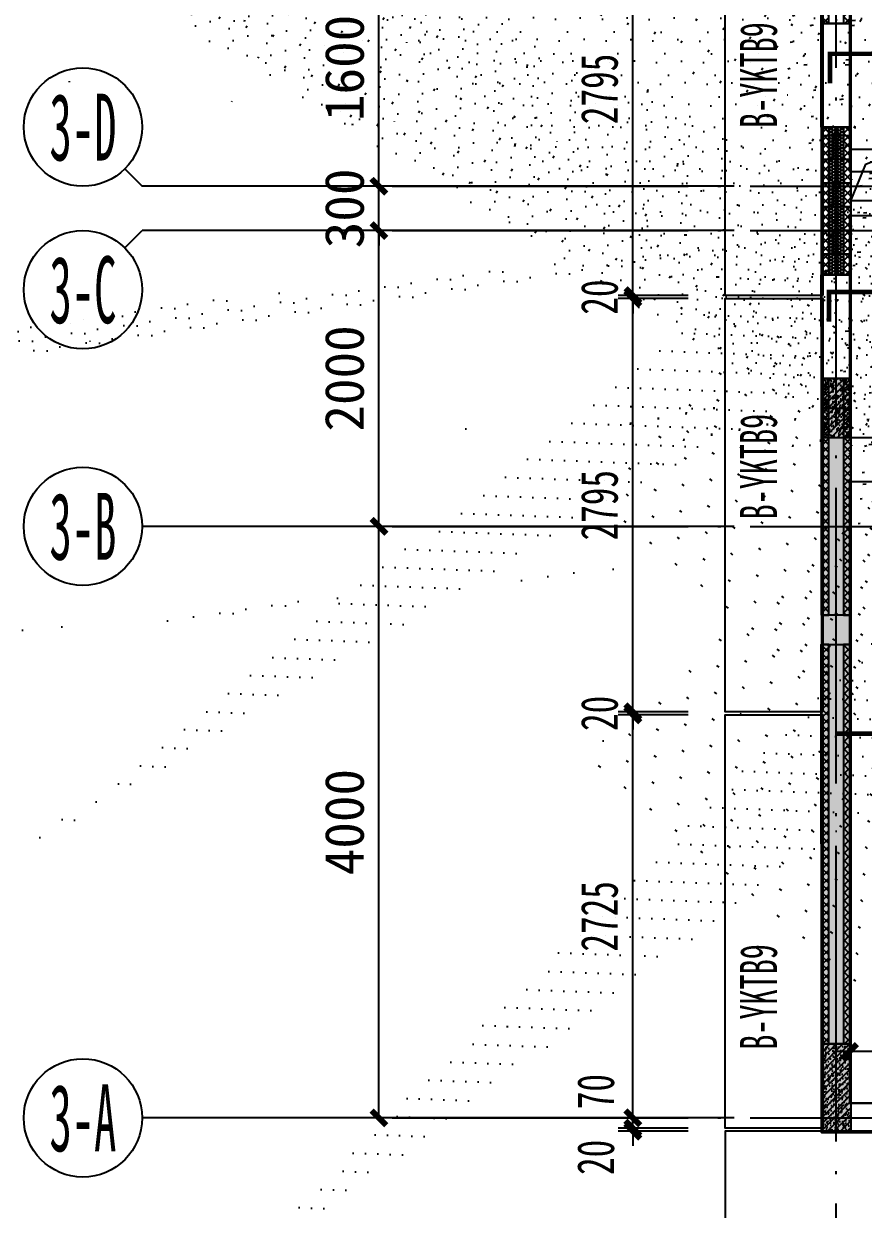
# Model space of a CAD drawing. Extents: x -3200779283 to -8106663, y 659664 to 1123462.
# Drawn here: x -8176190 to -8170517, y 1005220 to 1013237 of the extents above; entities that cross this region are included whole.
import ezdxf
from ezdxf.enums import TextEntityAlignment as Align

# ---------------------------------------------------------------- set-up
doc = ezdxf.new("R2010")
doc.units = 0
doc.header["$LTSCALE"] = 1000
doc.header["$MEASUREMENT"] = 0
for name, pattern in [('125-墙体$0$CONTINOUS', [0]), ('3#-轴线$0$DOTE', [2.4200000000000004, 2, -0.2, 0.02, -0.2]), ('3#4#5#$0$DASH', [0.35, 0.25, -0.1]), ('DASH', [0.35, 0.25, -0.1])]:
    doc.linetypes.add(name, pattern=pattern)
doc.layers.get('Defpoints').update_dxf_attribs({"color": 30, "linetype": 'DASH'})
for name, color, linetype in [('125-墙体$0$HATCH', 254, 'Continuous'), ('125-墙体$0$S-SLAB-HOLE', 5, 'Continuous'), ('125-墙体$0$S-WALL', 40, 'Continuous'), ('125-墙体$0$S-WALL-BEAM', 120, 'Continuous'), ('125-墙体$0$S-WALL-COLU', 252, '125-墙体$0$CONTINOUS'), ('125-墙体$0$S-WALL-COLU-HATC', 16, 'Continuous'), ('125-墙体$0$S-WALL-HATC', 253, 'Continuous'), ('3#-轴线$0$3#-轴号$0$A-ANNO-AXIS-CIRC', 3, 'Continuous'), ('3#-轴线$0$3#-轴号$0$A-ANNO-AXIS-TEXT', 7, 'Continuous'), ('3#-轴线$0$3#-轴号$0$A-ANNO-DIMS', 3, 'Continuous'), ('3#-轴线$0$A-ANNO-DOTE', 10, '3#-轴线$0$DOTE'), ('3#-轴线$0$AXIS_TEXT', 7, 'Continuous'), ('3#4#5#$0$PC-SLAB', 6, '3#4#5#$0$DASH'), ('3#4#5#$0$S-ANNO-TEXT', 7, 'Continuous'), ('3#4#5#$0$S-DIMS-SLAB', 120, 'Continuous'), ('3#4#5#$0$S-PC-FQ', 4, 'Continuous'), ('3#4#5#$0$S-PC-FQ-WYQ', 4, 'Continuous'), ('3#4#5#$0$S-PC-SLAB', 6, 'Continuous'), ('3#4#5#$0$S-WALL-HATC', 253, 'Continuous'), ('3#4#5#$0$可计入现浇段', 60, 'Continuous'), ('S-ANNO-TEXT', 7, 'Continuous'), ('S-REIN', 1, 'Continuous')]:
    doc.layers.add(name, color=color, linetype=linetype)
doc.layers.add('提资不打印', color=2, linetype='Continuous', plot=False)
doc.styles.add('3#-轴线$0$3#-轴号$0$_TCH_AXIS', font='')
doc.styles.add('3#-轴线$0$3#-轴号$0$_TCH_DIM_T3', font='')
doc.styles.add('3#-轴线$0$COMPLEX', font='COMPLEX')
doc.styles.add('3#4#5#$0$外部参照 1$0$宋体', font='', dxfattribs={"width": 0.8})
doc.styles.add('3#4#5#$0$楷体', font='', dxfattribs={"width": 0.7})
doc.styles.get('3#-轴线$0$3#-轴号$0$_TCH_AXIS').set_extended_font_data('SimSun')
doc.styles.get('3#-轴线$0$3#-轴号$0$_TCH_DIM_T3').set_extended_font_data('SimSun')
doc.styles.get('3#4#5#$0$外部参照 1$0$宋体').set_extended_font_data('SimSun')
doc.styles.get('3#4#5#$0$楷体').set_extended_font_data('KaiTi_GB2312')
doc.dimstyles.new('3#-轴线$0$3#-轴号$0$_TCH_ARCH&&100', dxfattribs={"dimtxt": 264.3459915611814, "dimasz": 100, "dimexe": 250, "dimexo": 300, "dimgap": 100, "dimtad": 1, "dimdec": 0, "dimzin": 0, "dimdsep": 46, "dimtxsty": '3#-轴线$0$3#-轴号$0$_TCH_DIM_T3', "dimblk": '3#-轴线$0$3#-轴号$0$_ArchTick', "dimcen": 0.09, "dimclrt": 7, "dimazin": 2, "dimtfac": 1, "dimtdec": 0, "dimtix": 1, "dimtmove": 2, "dimatfit": 3, "dimfxl": 100, "dimtolj": 1, "dimtzin": 0, "dimarcsym": 0})
doc.dimstyles.new('3#4#5#$0$TSSD_100_100', dxfattribs={"dimtxt": 250, "dimasz": 100, "dimexe": 100, "dimexo": 250, "dimgap": 100, "dimtad": 1, "dimdec": 0, "dimzin": 0, "dimdsep": 46, "dimtxsty": '3#4#5#$0$楷体', "dimblk": '3#4#5#$0$_ArchTick', "dimcen": 0, "dimdle": 100, "dimclrt": 7, "dimadec": 0, "dimazin": 0, "dimtfac": 1, "dimtdec": 0, "dimtix": 1, "dimtmove": 2, "dimatfit": 3, "dimfxl": 1, "dimtolj": 1, "dimtzin": 0, "dimarcsym": 0})

# ---------------------------------------------------------------- blocks, each defined once
blk = doc.blocks.new('jf')
at = {"layer": 'S-REIN', "const_width": 30}
for points in [[(-8168020.190411068, 1012833.484939759), (-8168020.190411068, 1013033.484939759), (-8147836.507994623, 1013033.485916322), (-8147836.507994623, 1012833.485916322)], [(-8168026.723498423, 1011222.592073618), (-8168026.723498423, 1011422.592073618), (-8158656.798783763, 1011422.592073618), (-8158656.798783763, 1011222.592073618)]]:
    blk.add_lwpolyline(points, dxfattribs=at)
at = {"layer": '提资不打印', "color": 2, "const_width": 30}
blk.add_lwpolyline([(-8167976.750932201, 1008436.072151009), (-8164526.731645091, 1008436.072151009)], dxfattribs=at)
blk = doc.blocks.new('3#4#5#$0$B-YWQ15')
at = {"layer": '3#4#5#$0$S-PC-FQ-WYQ'}
h = blk.add_hatch(dxfattribs=at)
h.set_pattern_fill('ANSI37', color=256, scale=12, angle=90)
h.set_pattern_definition([(135, (-970766.4588348517, 834939.8079217622), (-26.94076836320746, -26.94076836320745), []), (225, (-970766.4588348517, 834939.8079217622), (26.94076836320745, -26.94076836320746), [])])
h.paths.add_polyline_path([(-108963.8104887477, 319088.3087790273), (-108913.8104887477, 319088.3087790273), (-108914.0488637086, 321788.3914244222), (-108964.0488637086, 321788.3914244222)])
h = blk.add_hatch(dxfattribs=at)
h.set_pattern_fill('ANSI37', color=256, scale=12, angle=90)
h.set_pattern_definition([(135, (-970616.4588376287, 834939.8079217697), (-26.94076836320746, -26.94076836320745), []), (225, (-970616.4588376287, 834939.8079217697), (26.94076836320745, -26.94076836320746), [])])
h.paths.add_polyline_path([(-108813.8104915249, 319088.3087790348), (-108763.8104915249, 319088.3087790348), (-108764.0488664858, 321788.3914244297), (-108814.0488664858, 321788.3914244297)])
for points in [[(-108963.8104887477, 319088.3087790273), (-108913.8104887477, 319088.3087790273), (-108914.0488637086, 321788.3914244222), (-108964.0488637086, 321788.3914244222)], [(-108964.0488639945, 321788.3914244222), (-108764.0488636509, 321788.3914244222), (-108763.8104886899, 319088.3087790348), (-108963.8104890336, 319088.3087790348)], [(-108813.8104915249, 319088.3087790348), (-108763.8104915249, 319088.3087790348), (-108764.0488664858, 321788.3914244297), (-108814.0488664858, 321788.3914244297)]]:
    blk.add_lwpolyline(points, close=True, dxfattribs=at)
blk = doc.blocks.new('3#4#5#$0$B-YWQ7')
at = {"layer": '3#4#5#$0$S-PC-FQ'}
h = blk.add_hatch(dxfattribs=at)
h.set_pattern_fill('HONEY', color=6, scale=100, angle=-2.544443745170813e-14)
h.set_pattern_definition([(0, (-2908947.836587525, 574047.3616422934), (18.75, 10.82531749999999), [12.5, -25]), (120, (-2908947.836587525, 574047.3616422934), (-18.74999995903224, 10.82531757095824), [12.5, -25]), (59.99999999999997, (-2908947.836587525, 574047.3616422934), (4.096776380386083e-08, 21.65063507095823), [-25, 12.5])])
h.paths.add_polyline_path([(-147955.7622673716, 325388.3941554159), (-147855.7622673716, 325388.3941554159), (-147856.0000686354, 324388.3916527278), (-147956.0000686354, 324388.3916527278)])
at = {"layer": '3#4#5#$0$S-PC-FQ-WYQ'}
h = blk.add_hatch(dxfattribs=at)
h.set_pattern_fill('ANSI37', color=256, scale=12, angle=90)
h.set_pattern_definition([(135, (-1009808.171872631, 839489.7956301924), (-26.94076836320746, -26.94076836320745), []), (225, (-1009808.171872631, 839489.7956301924), (26.94076836320745, -26.94076836320746), [])])
h.paths.add_polyline_path([(-148006.0001016357, 326088.3916909423), (-147956.0001016357, 326088.3916909423), (-147955.7619014881, 326488.3791328523), (-148005.7619014881, 326488.3791328523)])
h = blk.add_hatch(dxfattribs=at)
h.set_pattern_fill('ANSI37', color=256, scale=12, angle=90)
h.set_pattern_definition([(135, (-1009658.171875408, 839489.7956301998), (-26.94076836320746, -26.94076836320745), []), (225, (-1009658.171875408, 839489.7956301998), (26.94076836320745, -26.94076836320746), [])])
h.paths.add_polyline_path([(-147856.0001044129, 326088.3916909498), (-147806.0001044129, 326088.3916909498), (-147805.7619042653, 326488.3791328599), (-147855.7619042653, 326488.3791328599)])
h = blk.add_hatch(dxfattribs=at)
h.set_pattern_fill('ANSI37', color=256, scale=12, angle=90)
h.set_pattern_definition([(135, (-1009808.172235738, 838539.797751571), (-26.94076836320746, -26.94076836320745), []), (225, (-1009808.172235738, 838539.797751571), (26.94076836320745, -26.94076836320746), [])])
h.paths.add_polyline_path([(-148005.7625431432, 324388.3916527204), (-147955.7625431432, 324388.3916527204), (-147955.7622645944, 325388.394299761), (-148005.7622645944, 325388.394299761)])
h = blk.add_hatch(dxfattribs=at)
h.set_pattern_fill('ANSI37', color=256, scale=12, angle=90)
h.set_pattern_definition([(135, (-1009658.172238515, 838539.7977515785), (-26.94076836320746, -26.94076836320745), []), (225, (-1009658.172238515, 838539.7977515785), (26.94076836320745, -26.94076836320746), [])])
h.paths.add_polyline_path([(-147855.7625459204, 324388.3916527278), (-147805.7625459204, 324388.3916527278), (-147805.7622673716, 325388.3942997685), (-147855.7622673716, 325388.3942997685)])
h = blk.add_hatch(dxfattribs=at)
h.set_pattern_fill('ANSI37', color=256, scale=12, angle=90)
h.set_pattern_definition([(135, (-1009808.039230553, 836589.8057067818), (-26.94076836320746, -26.94076836320745), []), (225, (-1009808.039230553, 836589.8057067818), (26.94076836320745, -26.94076836320746), [])])
h.paths.add_polyline_path([(-148005.867459557, 322088.3887220017), (-147955.867459557, 322088.3887220017), (-147955.6292594094, 323688.389188317), (-148005.6292594094, 323688.389188317)])
h = blk.add_hatch(dxfattribs=at)
h.set_pattern_fill('ANSI37', color=256, scale=12, angle=90)
h.set_pattern_definition([(135, (-1009658.039233329, 836589.8057067895), (-26.94076836320746, -26.94076836320745), []), (225, (-1009658.039233329, 836589.8057067895), (26.94076836320745, -26.94076836320746), [])])
h.paths.add_polyline_path([(-147855.8674623342, 322088.3887220092), (-147805.8674623342, 322088.3887220092), (-147805.6292621866, 323688.3891883246), (-147855.6292621866, 323688.3891883246)])
at = {"layer": '3#4#5#$0$S-PC-FQ', "color": 6}
blk.add_lwpolyline([(-147955.7622673716, 325388.3942997685), (-147855.7622673716, 325388.3942997685), (-147855.8818458347, 324388.3942319356), (-147955.8818458347, 324388.3942319356)], close=True, dxfattribs=at)
at = {"layer": '3#4#5#$0$S-PC-FQ-WYQ'}
for points in [[(-148006.0001016357, 326088.3916909423), (-147956.0001016357, 326088.3916909423), (-147955.7619014881, 326488.3791328523), (-148005.7619014881, 326488.3791328523)], [(-148005.761901774, 326488.3791328523), (-147805.7619014303, 326488.3791328523), (-147806.000101578, 326088.3916909498), (-148006.0001019216, 326088.3916909498)], [(-147856.0001044129, 326088.3916909498), (-147806.0001044129, 326088.3916909498), (-147805.7619042653, 326488.3791328599), (-147855.7619042653, 326488.3791328599)], [(-148006.0001019216, 326088.3942319356), (-147805.7620599908, 326088.3942319356), (-147805.7620599908, 325388.3941554159), (-148006.0001019216, 325388.3941554159)], [(-148005.7625431432, 324388.3916527204), (-147955.7625431432, 324388.3916527204), (-147955.7622645944, 325388.394299761), (-148005.7622645944, 325388.394299761)], [(-148005.7622648804, 325388.394299761), (-147805.7622645367, 325388.394299761), (-147805.7625430855, 324388.3916527278), (-148005.7625434292, 324388.3916527278)], [(-147855.7625459204, 324388.3916527278), (-147805.7625459204, 324388.3916527278), (-147805.7622673716, 325388.3942997685), (-147855.7622673716, 325388.3942997685)], [(-148006.0008668001, 324388.3942319356), (-147805.7628248692, 324388.3942319356), (-147805.6416000514, 323688.3942319356), (-148005.8796419823, 323688.3942319356)], [(-148005.867459557, 322088.3887220017), (-147955.867459557, 322088.3887220017), (-147955.6292594094, 323688.389188317), (-148005.6292594094, 323688.389188317)], [(-148005.6292596953, 323688.389188317), (-147805.6292593516, 323688.389188317), (-147805.8674594993, 322088.3887220092), (-148005.8674598429, 322088.3887220092)], [(-147855.8674623342, 322088.3887220092), (-147805.8674623342, 322088.3887220092), (-147805.6292621866, 323688.3891883246), (-147855.6292621866, 323688.3891883246)]]:
    blk.add_lwpolyline(points, close=True, dxfattribs=at)
blk = doc.blocks.new('3#4#5#$0$A$C53EF3948')
at = {"layer": '3#4#5#$0$可计入现浇段'}
blk.add_lwpolyline([(199.8915036018007, -8000.005844728905), (199.8914956306107, -8000.005845217849), (199.8905249959789, -8000.005845217849), (199.8905249959789, -7800.005845220177), (199.8914051498286, -7800.005845216918), (199.8914051498286, -7800.005845216918), (-0.1087013022042811, -7800.005791991367), (-0.1085123694501817, -8000.005844728439), (199.8915036018007, -8000.005844728905)], dxfattribs=at)
at = {"layer": '3#4#5#$0$S-PC-FQ-WYQ'}
for name, p in [('3#4#5#$0$B-YWQ7', (148005.769985637, -329888.5223600089)), ('3#4#5#$0$B-YWQ15', (108963.7011186653, -329788.3972691541))]:
    blk.add_blockref(name, p, dxfattribs=at)
blk = doc.blocks.new('3#4#5#$0$ban111')
at = {"layer": '3#4#5#$0$S-WALL-HATC', "ltscale": 100}
h = blk.add_hatch(dxfattribs=at)
h.set_pattern_fill('AR-CONC', color=256, scale=25, angle=-270.0000000000001, style=0)
h.set_pattern_definition([(139.9999999999999, (-37341041949.50107, -2020433459.266459), (15.6880337456489, 179.3150456501884), [18.75, -206.25]), (84.99999999999994, (-37341041949.50107, -2020433459.266459), (-188.048033425003, -34.68783340324987), [15, -165]), (190.4513999999999, (-37341041948.19373, -2020433444.323539), (-172.3598855152383, 144.6273454285055), [15.93504749999984, -175.2855279999974]), (136.1841999999999, (-37341041999.50107, -2020433459.266459), (41.37975358225471, 266.8102621564111), [28.125, -309.375]), (186.6356, (-37341041996.05274, -2020433437.032273), (-243.5294677251103, 233.665676387176), [23.902572, -262.92825]), (81.18419999999995, (-37341041999.50107, -2020433459.266459), (-243.529650231331, 233.665486283407), [22.5, -247.5]), (111, (-37341041987.00107, -2020433434.266459), (100.6547226663348, 149.2267630296154), [18.75, -206.25]), (55.99999999999998, (-37341041987.00107, -2020433434.266459), (-181.2875112617132, 60.82883298039556), [15, -165]), (161.4514, (-37341041978.61317, -2020433421.830901), (-80.63262417748795, 210.0556571453725), [15.9350475, -175.285528]), (127.5, (-37341041949.50107, -2020433459.266459), (-83.22346345782788, 3.039963829322726), [0, -162.9999999999974, 0, -167.4999999999974, 0, -165.6249999999974]), (97.49999999999993, (-37341041949.50107, -2020433459.266459), (-98.60292797059002, 65.76738436053722), [0, -95.5, 0, -159.25, 0, -63.125]), (57.49999999999993, (-37341041949.50107, -2020433515.016459), (5.638717933595033, 133.4556090431022), [0, -62.5, 0, -195, 0, -258.75]), (47.49999999999995, (-37341041949.50107, -2020433540.016459), (-25.02624558307933, 145.7965423355966), [0, -81.25, 0, -129.5, 0, -183.75])])
h.paths.add_polyline_path([(-231732.0007770516, 408074.9993999199), (-231732.0007770516, 408374.9993999199), (-228482.0009142609, 408374.99939992), (-228482.0009142608, 408074.99939992)])
h = blk.add_hatch(dxfattribs=at)
h.set_pattern_fill('AR-CONC', color=256, scale=25, angle=-270.0000000000001, style=0)
h.set_pattern_definition([(139.9999999999999, (-37341041949.50085, -2020435259.266088), (15.6880337456489, 179.3150456501884), [18.75, -206.25]), (84.99999999999994, (-37341041949.50085, -2020435259.266088), (-188.048033425003, -34.68783340324987), [15, -165]), (190.4513999999999, (-37341041948.19351, -2020435244.323169), (-172.3598855152383, 144.6273454285055), [15.93504749999985, -175.2855279999976]), (136.1841999999999, (-37341041999.50085, -2020435259.266088), (41.37975358225471, 266.8102621564111), [28.125, -309.375]), (186.6356, (-37341041996.05252, -2020435237.031902), (-243.5294677251103, 233.665676387176), [23.902572, -262.92825]), (81.18419999999995, (-37341041999.50085, -2020435259.266088), (-243.529650231331, 233.665486283407), [22.5, -247.5]), (111, (-37341041987.00085, -2020435234.266088), (100.6547226663348, 149.2267630296154), [18.75, -206.25]), (55.99999999999998, (-37341041987.00085, -2020435234.266088), (-181.2875112617132, 60.82883298039556), [15, -165]), (161.4514, (-37341041978.61295, -2020435221.83053), (-80.63262417748795, 210.0556571453725), [15.9350475, -175.285528]), (127.5, (-37341041949.50085, -2020435259.266088), (-83.22346345782788, 3.039963829322726), [0, -162.9999999999976, 0, -167.4999999999976, 0, -165.6249999999976]), (97.49999999999993, (-37341041949.50085, -2020435259.266088), (-98.60292797059002, 65.76738436053722), [0, -95.5, 0, -159.25, 0, -63.125]), (57.49999999999993, (-37341041949.50085, -2020435315.016088), (5.638717933595033, 133.4556090431022), [0, -62.5, 0, -195, 0, -258.75]), (47.49999999999995, (-37341041949.50085, -2020435340.016088), (-25.02624558307933, 145.7965423355966), [0, -81.25, 0, -129.5, 0, -183.75])])
h.paths.add_polyline_path([(-231732.0009944941, 406274.999770995), (-231732.0009944941, 406574.999770995), (-228482.0011317034, 406574.999770995), (-228482.0011317034, 406274.999770995)])
at = {"layer": '3#4#5#$0$S-PC-SLAB'}
blk.add_lwpolyline([(-231742.0009944941, 408375.0000233312), (-228481.762625733, 408374.9990105955), (-228471.762625733, 408374.9990105955), (-228471.7626257332, 407975.9280014599), (-228471.7626257332, 407975.9274881768), (-228471.7626257332, 409775.0000233313), (-231742.0009944942, 409775.0000233312), (-231742.0009944941, 408375.0000233312)], dxfattribs=at)
for points in [[(-231742.0009944941, 406574.999770995), (-228472.0009944952, 406574.999770995), (-228472.0007770527, 408074.99939992), (-231742.0007770516, 408074.9993999199)], [(-231742.0009944941, 402074.999770995), (-228472.0009944952, 402074.999770995), (-228472.0009944952, 406274.999770995), (-231742.0009944941, 406274.999770995)]]:
    blk.add_lwpolyline(points, close=True, dxfattribs=at)
at = {"layer": '3#4#5#$0$S-WALL-HATC', "ltscale": 100}
for points in [[(-231732.0007770516, 408074.9993999199), (-231732.0007770516, 408374.9993999199), (-228482.0009142609, 408374.99939992), (-228482.0009142608, 408074.99939992)], [(-231732.0009944941, 406274.999770995), (-231732.0009944941, 406574.999770995), (-228482.0011317034, 406574.999770995), (-228482.0011317034, 406274.999770995)]]:
    blk.add_lwpolyline(points, close=True, dxfattribs=at)
blk = doc.blocks.new('3#4#5#$0$_ArchTick')
at = {"color": 0, "linetype": 'ByBlock', "const_width": 0.4}
blk.add_lwpolyline([(-0.5, -0.5), (0.5, 0.5)], dxfattribs=at)
blk = doc.blocks.new('*D836')
at = {"layer": '3#4#5#$0$S-DIMS-SLAB', "color": 0, "lineweight": -2, "transparency": 16777216}
for p, q in [((147087.0492881838, 155281.9345868973), (147087.0492881838, 154924.2409534531)), ((150357.0492881826, 155281.9345868973), (150357.0492881826, 154924.2409534531)), ((150457.0492881826, 155024.2409534531), (146987.0492881838, 155024.2409534531))]:
    blk.add_line(p, q, dxfattribs=at)
at = {"layer": 'Defpoints', "color": 0, "transparency": 16777216}
for p in [(147087.0492881838, 155531.9345868973), (150357.0492881826, 155531.9345868973), (147087.0492881838, 155024.2409534531)]:
    blk.add_point(p, dxfattribs=at)
at = {"layer": '3#4#5#$0$S-DIMS-SLAB', "color": 0, "lineweight": -2, "transparency": 16777216, "xscale": 100, "yscale": 100, "zscale": 100, "rotation": 180}
blk.add_blockref('3#4#5#$0$_ArchTick', (147087.0492881838, 155024.2409534531), dxfattribs=at)
at = {"layer": '3#4#5#$0$S-DIMS-SLAB', "color": 0, "lineweight": -2, "transparency": 16777216, "xscale": 100, "yscale": 100, "zscale": 100}
blk.add_blockref('3#4#5#$0$_ArchTick', (150357.0492881826, 155024.2409534531), dxfattribs=at)
at = {"layer": '3#4#5#$0$S-DIMS-SLAB', "color": 7, "transparency": 16777216, "insert": (148722.0492881832, 155249.2409534531), "char_height": 250, "attachment_point": 5, "style": '3#4#5#$0$楷体'}
blk.add_mtext('\\A1;3270', dxfattribs=at)
blk = doc.blocks.new('*D909')
at = {"layer": '3#4#5#$0$S-DIMS-SLAB', "color": 0, "lineweight": -2, "transparency": 16777216}
for p, q in [((142899.5538651363, 324148.5244187717), (142899.5538651363, 327143.5244187717)), ((143273.1474649379, 327043.5244187717), (142799.5538651363, 327043.5244187717)), ((143273.1474649379, 324248.5244187717), (142799.5538651363, 324248.5244187717))]:
    blk.add_line(p, q, dxfattribs=at)
at = {"layer": 'Defpoints', "color": 0, "transparency": 16777216}
for p in [(142899.5538651363, 327043.5244187717), (143523.1474649379, 327043.5244187717), (143523.1474649379, 324248.5244187717)]:
    blk.add_point(p, dxfattribs=at)
at = {"layer": '3#4#5#$0$S-DIMS-SLAB', "color": 0, "lineweight": -2, "transparency": 16777216, "xscale": 100, "yscale": 100, "zscale": 100}
for p, rotation in [((142899.5538651363, 327043.5244187717), 90), ((142899.5538651363, 324248.5244187717), 270)]:
    blk.add_blockref('3#4#5#$0$_ArchTick', p, dxfattribs=dict(at, rotation=rotation))
at = {"layer": '3#4#5#$0$S-DIMS-SLAB', "color": 7, "transparency": 16777216, "insert": (142674.5538651363, 325646.0244187716), "char_height": 250, "attachment_point": 5, "rotation": 90, "style": '3#4#5#$0$楷体'}
blk.add_mtext('\\A1;2795', dxfattribs=at)
blk = doc.blocks.new('*D910')
at = {"layer": '3#4#5#$0$S-DIMS-SLAB', "color": 0, "lineweight": -2, "transparency": 16777216}
for p, q in [((142899.5538651365, 324248.5244187717), (142899.5538651365, 324348.5244187717)), ((143273.1474649379, 324248.5244187717), (142799.5538651365, 324248.5244187717)), ((143273.1474649379, 324228.5244094909), (142799.5538651365, 324228.5244094909)), ((142899.5538651365, 324228.5244094909), (142899.5538651365, 324248.5244187717)), ((142899.5538651365, 324228.5244094909), (142899.5538651365, 324128.5244094909))]:
    blk.add_line(p, q, dxfattribs=at)
at = {"layer": 'Defpoints', "color": 0, "transparency": 16777216}
for p in [(142899.5538651365, 324248.5244187717), (143523.1474649379, 324248.5244187717), (143523.1474649379, 324228.5244094909)]:
    blk.add_point(p, dxfattribs=at)
at = {"layer": '3#4#5#$0$S-DIMS-SLAB', "color": 0, "lineweight": -2, "transparency": 16777216, "xscale": 100, "yscale": 100, "zscale": 100}
for p, rotation in [((142899.5538651365, 324248.5244187717), 270), ((142899.5538651365, 324228.5244094909), 90)]:
    blk.add_blockref('3#4#5#$0$_ArchTick', p, dxfattribs=dict(at, rotation=rotation))
at = {"layer": '3#4#5#$0$S-DIMS-SLAB', "color": 7, "transparency": 16777216, "insert": (142674.5538651365, 324238.5244141312), "char_height": 250, "attachment_point": 5, "rotation": 90, "style": '3#4#5#$0$楷体'}
blk.add_mtext('\\A1;20', dxfattribs=at)
blk = doc.blocks.new('*D911')
at = {"layer": '3#4#5#$0$S-DIMS-SLAB', "color": 0, "lineweight": -2, "transparency": 16777216}
for p, q in [((142899.5538651367, 321333.5244094909), (142899.5538651367, 324328.5244094909)), ((143273.1474649379, 324228.5244094909), (142799.5538651367, 324228.5244094909)), ((143273.1474649379, 321433.5244094909), (142799.5538651367, 321433.5244094909))]:
    blk.add_line(p, q, dxfattribs=at)
at = {"layer": 'Defpoints', "color": 0, "transparency": 16777216}
for p in [(142899.5538651367, 324228.5244094909), (143523.1474649379, 324228.5244094909), (143523.1474649379, 321433.5244094909)]:
    blk.add_point(p, dxfattribs=at)
at = {"layer": '3#4#5#$0$S-DIMS-SLAB', "color": 0, "lineweight": -2, "transparency": 16777216, "xscale": 100, "yscale": 100, "zscale": 100}
for p, rotation in [((142899.5538651367, 324228.5244094909), 90), ((142899.5538651367, 321433.5244094909), 270)]:
    blk.add_blockref('3#4#5#$0$_ArchTick', p, dxfattribs=dict(at, rotation=rotation))
at = {"layer": '3#4#5#$0$S-DIMS-SLAB', "color": 7, "transparency": 16777216, "insert": (142674.5538651368, 322831.0244094908), "char_height": 250, "attachment_point": 5, "rotation": 90, "style": '3#4#5#$0$楷体'}
blk.add_mtext('\\A1;2795', dxfattribs=at)
blk = doc.blocks.new('*D912')
at = {"layer": '3#4#5#$0$S-DIMS-SLAB', "color": 0, "lineweight": -2, "transparency": 16777216}
for p, q in [((142899.553865137, 321433.5244094909), (142899.553865137, 321533.5244094909)), ((143273.1474649379, 321433.5244094909), (142799.553865137, 321433.5244094909)), ((143273.1474649379, 321413.52440021), (142799.553865137, 321413.52440021)), ((142899.553865137, 321413.52440021), (142899.553865137, 321433.5244094909)), ((142899.553865137, 321413.52440021), (142899.553865137, 321313.52440021))]:
    blk.add_line(p, q, dxfattribs=at)
at = {"layer": 'Defpoints', "color": 0, "transparency": 16777216}
for p in [(142899.553865137, 321433.5244094909), (143523.1474649379, 321433.5244094909), (143523.1474649379, 321413.52440021)]:
    blk.add_point(p, dxfattribs=at)
at = {"layer": '3#4#5#$0$S-DIMS-SLAB', "color": 0, "lineweight": -2, "transparency": 16777216, "xscale": 100, "yscale": 100, "zscale": 100}
for p, rotation in [((142899.553865137, 321433.5244094909), 270), ((142899.553865137, 321413.52440021), 90)]:
    blk.add_blockref('3#4#5#$0$_ArchTick', p, dxfattribs=dict(at, rotation=rotation))
at = {"layer": '3#4#5#$0$S-DIMS-SLAB', "color": 7, "transparency": 16777216, "insert": (142674.553865137, 321423.5244048503), "char_height": 250, "attachment_point": 5, "rotation": 90, "style": '3#4#5#$0$楷体'}
blk.add_mtext('\\A1;20', dxfattribs=at)
blk = doc.blocks.new('*D913')
at = {"layer": '3#4#5#$0$S-DIMS-SLAB', "color": 0, "lineweight": -2, "transparency": 16777216}
for p, q in [((142899.5538651375, 318688.524390929), (142899.5538651375, 318788.524390929)), ((143273.1474649379, 318688.524390929), (142799.5538651375, 318688.524390929)), ((142899.5538651375, 318618.5244002101), (142899.5538651375, 318688.524390929)), ((143273.1474649379, 318618.5244002101), (142799.5538651375, 318618.5244002101)), ((142899.5538651375, 318618.5244002101), (142899.5538651375, 318518.5244002101))]:
    blk.add_line(p, q, dxfattribs=at)
at = {"layer": 'Defpoints', "color": 0, "transparency": 16777216}
for p in [(142899.5538651375, 318688.524390929), (143523.1474649379, 318688.524390929), (143523.1474649379, 318618.5244002101)]:
    blk.add_point(p, dxfattribs=at)
at = {"layer": '3#4#5#$0$S-DIMS-SLAB', "color": 0, "lineweight": -2, "transparency": 16777216, "xscale": 100, "yscale": 100, "zscale": 100}
for p, rotation in [((142899.5538651375, 318688.524390929), 270), ((142899.5538651375, 318618.5244002101), 90)]:
    blk.add_blockref('3#4#5#$0$_ArchTick', p, dxfattribs=dict(at, rotation=rotation))
at = {"layer": '3#4#5#$0$S-DIMS-SLAB', "color": 7, "transparency": 16777216, "insert": (142649.5538651372, 318865.8320832365), "char_height": 250, "attachment_point": 5, "rotation": 90, "style": '3#4#5#$0$楷体'}
blk.add_mtext('\\A1;70', dxfattribs=at)
blk = doc.blocks.new('*D914')
at = {"layer": '3#4#5#$0$S-DIMS-SLAB', "color": 0, "lineweight": -2, "transparency": 16777216}
for p, q in [((142899.5538651375, 318618.5244002101), (142899.5538651375, 318718.5244002101)), ((143273.1474649379, 318618.5244002101), (142799.5538651375, 318618.5244002101)), ((143273.1474649379, 318598.5243909292), (142799.5538651375, 318598.5243909292)), ((142899.5538651375, 318598.5243909292), (142899.5538651375, 318618.5244002101)), ((142899.5538651375, 318598.5243909292), (142899.5538651375, 318498.5243909292))]:
    blk.add_line(p, q, dxfattribs=at)
at = {"layer": 'Defpoints', "color": 0, "transparency": 16777216}
for p in [(142899.5538651375, 318618.5244002101), (143523.1474649379, 318618.5244002101), (143523.1474649379, 318598.5243909292)]:
    blk.add_point(p, dxfattribs=at)
at = {"layer": '3#4#5#$0$S-DIMS-SLAB', "color": 0, "lineweight": -2, "transparency": 16777216, "xscale": 100, "yscale": 100, "zscale": 100}
for p, rotation in [((142899.5538651375, 318618.5244002101), 270), ((142899.5538651375, 318598.5243909292), 90)]:
    blk.add_blockref('3#4#5#$0$_ArchTick', p, dxfattribs=dict(at, rotation=rotation))
at = {"layer": '3#4#5#$0$S-DIMS-SLAB', "color": 7, "transparency": 16777216, "insert": (142649.5538651372, 318421.2166986214), "char_height": 250, "attachment_point": 5, "rotation": 90, "style": '3#4#5#$0$楷体'}
blk.add_mtext('\\A1;20', dxfattribs=at)
blk = doc.blocks.new('*D876')
at = {"layer": '3#4#5#$0$S-DIMS-SLAB', "color": 0, "lineweight": -2, "transparency": 16777216}
for p, q in [((142899.5538651375, 318588.524390929), (142899.5538651375, 321513.52440021)), ((143273.1474649379, 321413.52440021), (142799.5538651375, 321413.52440021)), ((143273.1474649379, 318688.524390929), (142799.5538651375, 318688.524390929))]:
    blk.add_line(p, q, dxfattribs=at)
at = {"layer": 'Defpoints', "color": 0, "transparency": 16777216}
for p in [(142899.5538651375, 321413.52440021), (143523.1474649379, 321413.52440021), (143523.1474649379, 318688.524390929)]:
    blk.add_point(p, dxfattribs=at)
at = {"layer": '3#4#5#$0$S-DIMS-SLAB', "color": 0, "lineweight": -2, "transparency": 16777216, "xscale": 100, "yscale": 100, "zscale": 100}
for p, rotation in [((142899.5538651375, 321413.52440021), 90), ((142899.5538651375, 318688.524390929), 270)]:
    blk.add_blockref('3#4#5#$0$_ArchTick', p, dxfattribs=dict(at, rotation=rotation))
at = {"layer": '3#4#5#$0$S-DIMS-SLAB', "color": 7, "transparency": 16777216, "insert": (142674.5538651376, 320051.0243955693), "char_height": 250, "attachment_point": 5, "rotation": 90, "style": '3#4#5#$0$楷体'}
blk.add_mtext('\\A1;2725', dxfattribs=at)
blk = doc.blocks.new('125-墙体')
at = {"layer": '125-墙体$0$HATCH'}
h = blk.add_hatch(dxfattribs=at)
h.set_pattern_fill('BRICK1', color=256, scale=20, style=0)
h.set_pattern_definition([(0, (0, 0), (0, 160), []), (90, (0, 0), (-160, 160), [160, -160])])
h.paths.add_polyline_path([(99.98422405263409, -5400), (-100.0001143401884, -5400), (-100.0001143401884, -4400), (99.98422405263409, -4400)])
at = {"layer": '125-墙体$0$S-WALL-COLU-HATC'}
h = blk.add_hatch(dxfattribs=at)
h.set_pattern_fill('AR-CONC', color=256, scale=10)
h.set_pattern_definition([(49.99999999999999, (12337.07545070033, -243757.8336407725), (71.72601826007535, -6.275213498259511), [7.5, -82.5]), (355, (12337.07545070033, -243757.8336407725), (-13.8751333613, 75.21921337000119), [6, -66]), (100.4514, (12343.05261870033, -243758.3565747725), (57.85093817140216, 68.94395420609536), [6.374018999999983, -70.11421119999972]), (46.18420000000002, (12337.07545070033, -243737.8336407725), (106.7241048625644, -16.55190143290181), [11.24999999999992, -123.7499999999994]), (96.6356, (12345.96912520032, -243739.2129714725), (93.46627055487033, 97.41178709004417), [9.561028799999999, -105.1713]), (351.1842, (12337.07545070033, -243737.8336407725), (93.46619451336272, 97.41186009253246), [9, -99]), (21, (12347.07545070033, -243742.8336407725), (59.69070521184616, -40.26188906653388), [7.5, -82.5]), (326.0000000000001, (12347.07545070033, -243742.8336407725), (24.33153319215817, 72.5150045046853), [6, -66]), (71.4514, (12352.04967400033, -243746.1888013725), (84.02226285814899, 32.25304967099524), [6.374019000000001, -70.1142112]), (37.50000000000001, (12337.07545070033, -243757.8336407725), (1.215985531729067, 33.28938538313115), [0, -65.19999999999999, 0, -67, 0, -66.25]), (7.499999999999999, (12337.07545070033, -243757.8336407725), (26.30695374421486, 39.44117118823603), [0, -38.2, 0, -63.7, 0, -25.25]), (327.5, (12314.77545070033, -243757.8336407725), (53.3822436172409, -2.255487173437976), [0, -25, 0, -78, 0, -103.5]), (317.5, (12304.77545070033, -243757.8336407725), (58.31861693423862, 10.01049823323177), [0, -32.5, 0, -51.8, 0, -73.5])])
h.paths.add_polyline_path([(99.99980398823391, -6100), (-100.0001960117661, -6100), (-100.0001960117661, -6500), (99.99980398823391, -6500)])
h = blk.add_hatch(dxfattribs=at)
h.set_pattern_fill('ANSI31', color=256, scale=250, style=0)
h.set_pattern_definition([(45, (12337.07545070033, -243757.8336407725), (-22.09708691207961, 22.09708691207961), [])])
h.paths.add_polyline_path([(-100.0001960117661, -6500), (99.99980398823391, -6500), (99.99980398823391, -6100), (-100.0001960117661, -6100)])
h = blk.add_hatch(dxfattribs=at)
h.set_pattern_fill('AR-CONC', color=256, scale=10)
h.set_pattern_definition([(49.99999999999999, (295941.9310730544, -248457.8336407725), (71.72601826007535, -6.275213498259511), [7.5, -82.5]), (355, (295941.9310730544, -248457.8336407725), (-13.8751333613, 75.21921337000119), [6, -66]), (100.4514, (295947.9082410544, -248458.3565747725), (57.85093817140216, 68.94395420609536), [6.374018999999983, -70.11421119999972]), (46.18420000000002, (295941.9310730544, -248437.8336407725), (106.7241048625644, -16.55190143290181), [11.24999999999992, -123.7499999999994]), (96.6356, (295950.8247475544, -248439.2129714725), (93.46627055487033, 97.41178709004417), [9.561028799999999, -105.1713]), (351.1842, (295941.9310730544, -248437.8336407725), (93.46619451336272, 97.41186009253246), [9, -99]), (21, (295951.9310730544, -248442.8336407725), (59.69070521184616, -40.26188906653388), [7.5, -82.5]), (326.0000000000001, (295951.9310730544, -248442.8336407725), (24.33153319215817, 72.5150045046853), [6, -66]), (71.4514, (295956.9052963544, -248446.1888013725), (84.02226285814899, 32.25304967099524), [6.374019000000001, -70.1142112]), (37.50000000000001, (295941.9310730544, -248457.8336407725), (1.215985531729067, 33.28938538313115), [0, -65.19999999999999, 0, -67, 0, -66.25]), (7.499999999999999, (295941.9310730544, -248457.8336407725), (26.30695374421486, 39.44117118823603), [0, -38.2, 0, -63.7, 0, -25.25]), (327.5, (295919.6310730544, -248457.8336407725), (53.3822436172409, -2.255487173437976), [0, -25, 0, -78, 0, -103.5]), (317.5, (295909.6310730544, -248457.8336407725), (58.31861693423862, 10.01049823323177), [0, -32.5, 0, -51.8, 0, -73.5])])
h.paths.add_polyline_path([(-100, -10600), (100, -10600), (100, -11200), (-100, -11200)])
h = blk.add_hatch(dxfattribs=at)
h.set_pattern_fill('ANSI31', color=256, scale=250, style=0)
h.set_pattern_definition([(45, (295941.9310730544, -248457.8336407725), (-22.09708691207961, 22.09708691207961), [])])
h.paths.add_polyline_path([(100, -10600), (-100, -10600), (-100, -11200), (100, -11200)])
at = {"layer": '125-墙体$0$S-WALL-HATC'}
blk.add_hatch(color=256, dxfattribs=at).paths.add_polyline_path([(99.99969876371321, -6100), (-100.0003012362868, -6100), (-100, -11200), (100, -11200)])
at = {"layer": '125-墙体$0$S-SLAB-HOLE'}
blk.add_lwpolyline([(99.9999309190598, -4550.000000000058), (449.9999309190598, -4550.000000000058), (449.9999309190598, -4900.000000000058), (99.9999309190598, -4900.000000000058)], close=True, dxfattribs=at)
blk.add_lwpolyline([(99.9999309190598, -4900.000000000058), (199.9999309190598, -4650.000000000058), (450.0000690809367, -4550.000000000058)], dxfattribs=at)
at = {"layer": '125-墙体$0$S-WALL'}
for p, q in [((-99.99981936173258, -6100), (-100, -11200)), ((100.0001800107789, -6100), (100, -11000)), ((100, -11000), (100, -11000)), ((100, -11000), (100, -11200)), ((-100, -11200), (100, -11200))]:
    blk.add_line(p, q, dxfattribs=at)
blk.add_lwpolyline([(99.98422405263409, -5400), (-100.0001143401884, -5400), (-100.0001143401884, -4400), (99.98422405263409, -4400)], close=True, dxfattribs=at)
blk.add_lwpolyline([(100.0001800107789, -6100), (-100.000196011737, -6100)], dxfattribs=at)
at = {"layer": '125-墙体$0$S-WALL-BEAM'}
for points in [[(100.0003920234158, -3700), (-100, -3700), (-100.0003920235031, -6100), (99.9999999999709, -6100)], [(100, -10999.99980398829), (100, -11200.00019601171), (2800, -11200), (2800, -10999.99960797658)]]:
    blk.add_lwpolyline(points, close=True, dxfattribs=at)
at = {"layer": '125-墙体$0$S-WALL-COLU', "lineweight": -2}
for points in [[(99.99980398823391, -6100), (-100.0001960117661, -6100), (-100.0001960117661, -6500), (99.99980398823391, -6500)], [(-100, -10600), (100, -10600), (100, -11200), (-100, -11200)]]:
    blk.add_lwpolyline(points, close=True, dxfattribs=at)
at = {"layer": '125-墙体$0$S-WALL-HATC'}
blk.add_line((-100.000392023474, -6300), (99.99960797652602, -6300), dxfattribs=at)
blk = doc.blocks.new('3#-轴线$0$_AXISO')
blk.add_circle((0, 0), 0.5)
at = {"layer": '3#-轴线$0$AXIS_TEXT', "style": '3#-轴线$0$COMPLEX', "width": 1.041666666666667}
blk.add_attdef('A', text='', height=0.56, dxfattribs=at).set_placement((-0.25, -0.28), (0.25, -0.28), align=Align.FIT)
blk = doc.blocks.new('3#-轴线$0$3#-轴号$0$_ArchTick')
at = {"color": 0, "linetype": 'ByBlock', "const_width": 0.4}
blk.add_lwpolyline([(-0.5, -0.5), (0.5, 0.5)], dxfattribs=at)
blk = doc.blocks.new('*D383')
at = {"layer": '3#-轴线$0$3#-轴号$0$A-ANNO-DIMS', "color": 0, "lineweight": -2, "transparency": 16777216}
for p, q in [((-2589.421882234514, -7100.000000000004), (-3339.421882234516, -7100.000000000004)), ((-3089.421882234516, -11100.00000000001), (-3089.421882234516, -7100.000000000004)), ((-2589.421882234515, -11100.00000000001), (-3339.421882234516, -11100.00000000001))]:
    blk.add_line(p, q, dxfattribs=at)
at = {"layer": 'Defpoints', "color": 0, "transparency": 16777216}
for p in [(-3089.421882234516, -7100.000000000004), (-2289.421882234514, -7100.000000000004), (-2289.421882234515, -11100.00000000001)]:
    blk.add_point(p, dxfattribs=at)
at = {"layer": '3#-轴线$0$3#-轴号$0$A-ANNO-DIMS', "color": 0, "lineweight": -2, "transparency": 16777216, "xscale": 100, "yscale": 100, "zscale": 100}
for p, rotation in [((-3089.421882234516, -7100.000000000004), 90), ((-3089.421882234516, -11100.00000000001), 270)]:
    blk.add_blockref('3#-轴线$0$3#-轴号$0$_ArchTick', p, dxfattribs=dict(at, rotation=rotation))
at = {"layer": '3#-轴线$0$3#-轴号$0$A-ANNO-DIMS', "color": 7, "transparency": 16777216, "insert": (-3321.594878015108, -9100.000000000002), "char_height": 264.3459915611814, "attachment_point": 5, "rotation": 90, "style": '3#-轴线$0$3#-轴号$0$_TCH_DIM_T3'}
blk.add_mtext('\\A1;4000', dxfattribs=at)
blk = doc.blocks.new('*D384')
at = {"layer": '3#-轴线$0$3#-轴号$0$A-ANNO-DIMS', "color": 0, "lineweight": -2, "transparency": 16777216}
for p, q in [((-2589.421882234513, -5100.000000000002), (-3339.421882234516, -5100.000000000002)), ((-3089.421882234515, -7100.000000000004), (-3089.421882234516, -5100.000000000002)), ((-2589.421882234514, -7100.000000000004), (-3339.421882234515, -7100.000000000004))]:
    blk.add_line(p, q, dxfattribs=at)
at = {"layer": 'Defpoints', "color": 0, "transparency": 16777216}
for p in [(-3089.421882234516, -5100.000000000002), (-2289.421882234513, -5100.000000000002), (-2289.421882234514, -7100.000000000004)]:
    blk.add_point(p, dxfattribs=at)
at = {"layer": '3#-轴线$0$3#-轴号$0$A-ANNO-DIMS', "color": 0, "lineweight": -2, "transparency": 16777216, "xscale": 100, "yscale": 100, "zscale": 100}
for p, rotation in [((-3089.421882234516, -5100.000000000002), 90), ((-3089.421882234515, -7100.000000000004), 270)]:
    blk.add_blockref('3#-轴线$0$3#-轴号$0$_ArchTick', p, dxfattribs=dict(at, rotation=rotation))
at = {"layer": '3#-轴线$0$3#-轴号$0$A-ANNO-DIMS', "color": 7, "transparency": 16777216, "insert": (-3321.594878015107, -6100), "char_height": 264.3459915611814, "attachment_point": 5, "rotation": 90, "style": '3#-轴线$0$3#-轴号$0$_TCH_DIM_T3'}
blk.add_mtext('\\A1;2000', dxfattribs=at)
blk = doc.blocks.new('*D385')
at = {"layer": '3#-轴线$0$3#-轴号$0$A-ANNO-DIMS', "color": 0, "lineweight": -2, "transparency": 16777216}
for p, q in [((-3089.421882234515, -4800.000000000002), (-3089.421882234515, -4700.000000000002)), ((-2589.421882234513, -4800.000000000002), (-3339.421882234515, -4800.000000000002)), ((-3089.421882234515, -5100.000000000002), (-3089.421882234515, -4800.000000000002)), ((-2589.421882234513, -5100.000000000002), (-3339.421882234515, -5100.000000000002)), ((-3089.421882234515, -5100.000000000002), (-3089.421882234514, -5200.000000000002))]:
    blk.add_line(p, q, dxfattribs=at)
at = {"layer": 'Defpoints', "color": 0, "transparency": 16777216}
for p in [(-3089.421882234515, -4800.000000000002), (-2289.421882234513, -4800.000000000002), (-2289.421882234513, -5100.000000000002)]:
    blk.add_point(p, dxfattribs=at)
at = {"layer": '3#-轴线$0$3#-轴号$0$A-ANNO-DIMS', "color": 0, "lineweight": -2, "transparency": 16777216, "xscale": 100, "yscale": 100, "zscale": 100}
for p, rotation in [((-3089.421882234515, -4800.000000000002), 270), ((-3089.421882234515, -5100.000000000002), 90)]:
    blk.add_blockref('3#-轴线$0$3#-轴号$0$_ArchTick', p, dxfattribs=dict(at, rotation=rotation))
at = {"layer": '3#-轴线$0$3#-轴号$0$A-ANNO-DIMS', "color": 7, "transparency": 16777216, "insert": (-3321.594878015106, -4950), "char_height": 264.3459915611814, "attachment_point": 5, "rotation": 90, "style": '3#-轴线$0$3#-轴号$0$_TCH_DIM_T3'}
blk.add_mtext('\\A1;300', dxfattribs=at)
blk = doc.blocks.new('*D386')
at = {"layer": '3#-轴线$0$3#-轴号$0$A-ANNO-DIMS', "color": 0, "lineweight": -2, "transparency": 16777216}
for p, q in [((-2589.421882234512, -3200.000000000002), (-3339.421882234515, -3200.000000000002)), ((-3089.421882234515, -4800.000000000002), (-3089.421882234515, -3200.000000000002)), ((-2589.421882234513, -4800.000000000002), (-3339.421882234515, -4800.000000000002))]:
    blk.add_line(p, q, dxfattribs=at)
at = {"layer": 'Defpoints', "color": 0, "transparency": 16777216}
for p in [(-3089.421882234515, -3200.000000000002), (-2289.421882234512, -3200.000000000002), (-2289.421882234513, -4800.000000000002)]:
    blk.add_point(p, dxfattribs=at)
at = {"layer": '3#-轴线$0$3#-轴号$0$A-ANNO-DIMS', "color": 0, "lineweight": -2, "transparency": 16777216, "xscale": 100, "yscale": 100, "zscale": 100}
for p, rotation in [((-3089.421882234515, -3200.000000000002), 90), ((-3089.421882234515, -4800.000000000002), 270)]:
    blk.add_blockref('3#-轴线$0$3#-轴号$0$_ArchTick', p, dxfattribs=dict(at, rotation=rotation))
at = {"layer": '3#-轴线$0$3#-轴号$0$A-ANNO-DIMS', "color": 7, "transparency": 16777216, "insert": (-3321.594878015106, -4000), "char_height": 264.3459915611814, "attachment_point": 5, "rotation": 90, "style": '3#-轴线$0$3#-轴号$0$_TCH_DIM_T3'}
blk.add_mtext('\\A1;1600', dxfattribs=at)
blk = doc.blocks.new('3#4#5#$0$5#')
at = {"layer": '3#4#5#$0$S-ANNO-TEXT'}
blk.add_blockref('3#4#5#$0$ban111', (378828.8026710108, -247399.8572734847), dxfattribs=at)
at = {"layer": '3#4#5#$0$S-DIMS-SLAB'}
dim = blk.add_linear_dim(base=(147087.0492881838, 155024.2409534531), p1=(150357.0492881826, 155531.9345868973), p2=(147087.0492881838, 155531.9345868973), angle=180, dimstyle='3#4#5#$0$TSSD_100_100', dxfattribs=at)
dim.commit()
dim.dimension.update_dxf_attribs({"geometry": '*D836', "text_midpoint": (148722.0492881832, 155249.2409534531)})
blk = doc.blocks.new('3#4#5#$0$3#屋顶层悬挑板')
at = {"layer": '3#4#5#$0$S-PC-SLAB'}
for points in [[(144183.1474626261, 324248.5244187715), (143523.1474626261, 324248.5244187715), (143523.1474626261, 327043.5244187715), (144183.1474626261, 327043.5244187715)], [(144183.1474626261, 321433.5244094907), (143523.1474626261, 321433.5244094907), (143523.1474626261, 324228.5244094907), (144183.1474626261, 324228.5244094907)], [(144183.1474626261, 318618.5244002099), (143523.1474626261, 318618.5244002099), (143523.1474626261, 321413.5244002099), (144183.1474626261, 321413.5244002099)], [(143523.1474649378, 317938.5243909291), (147113.1474649378, 317938.5243909291), (147113.1474649378, 318598.5243909291), (143523.1474649378, 318598.5243909291)]]:
    blk.add_lwpolyline(points, close=True, dxfattribs=at)
at = {"layer": '3#4#5#$0$PC-SLAB', "linetype": 'ByBlock', "style": '3#4#5#$0$外部参照 1$0$宋体', "width": 0.6}
for p in [(143750.3519553073, 325740.0027932961), (143750.3519553073, 323092.0027932961), (143750.3519553073, 319506.0027932961)]:
    blk.add_text('B-YKTB9', height=250, rotation=90, dxfattribs=at).set_placement(p, align=Align.MIDDLE)
at = {"layer": '3#4#5#$0$S-DIMS-SLAB'}
for base, p1, p2, picture, middle in [((142899.5538651363, 327043.5244187717), (143523.1474649378, 324248.5244187716), (143523.1474649378, 327043.5244187716), '*D909', (142674.5538651363, 325646.0244187716)), ((142899.5538651365, 324248.5244187717), (143523.1474649378, 324228.5244094908), (143523.1474649378, 324248.5244187716), '*D910', (142674.5538651365, 324238.5244141312)), ((142899.5538651367, 324228.5244094909), (143523.1474649378, 321433.5244094908), (143523.1474649378, 324228.5244094908), '*D911', (142674.5538651368, 322831.0244094908)), ((142899.553865137, 321433.5244094909), (143523.1474649378, 321413.5244002099), (143523.1474649378, 321433.5244094908), '*D912', (142674.553865137, 321423.5244048503)), ((142899.5538651375, 321413.52440021), (143523.1474649378, 318688.5243909289), (143523.1474649378, 321413.5244002099), '*D876', (142674.5538651376, 320051.0243955693))]:
    dim = blk.add_linear_dim(base=base, p1=p1, p2=p2, angle=90, dimstyle='3#4#5#$0$TSSD_100_100', dxfattribs=at)
    dim.commit()
    dim.dimension.update_dxf_attribs({"geometry": picture, "text_midpoint": middle})
for base, p1, p2, picture, middle in [((142899.5538651375, 318688.524390929), (143523.1474649378, 318618.5244002099), (143523.1474649378, 318688.5243909289), '*D913', (142649.5538651372, 318865.8320832365)), ((142899.5538651375, 318618.5244002101), (143523.1474649378, 318598.5243909291), (143523.1474649378, 318618.5244002099), '*D914', (142649.5538651372, 318421.2166986214))]:
    dim = blk.add_linear_dim(base=base, p1=p1, p2=p2, angle=90, dimstyle='3#4#5#$0$TSSD_100_100', dxfattribs=at)
    dim.commit()
    dim.dimension.update_dxf_attribs({"geometry": picture, "text_midpoint": middle, "dimtype": 128})
blk = doc.blocks.new('3#-轴线$0$3#-轴号')
at = {"layer": '3#-轴线$0$3#-轴号$0$A-ANNO-AXIS-CIRC'}
for p, q in [((-4806.579169759895, -4682.842712474619), (-4689.421882234514, -4799.999999999999)), ((-689.4218822345134, -4800), (-4689.421882234514, -4799.999999999999)), ((-4806.579169759894, -5217.157287525381), (-4689.421882234514, -5099.999999999999)), ((-689.4218822345134, -5100), (-4689.421882234514, -5099.999999999999)), ((-689.4218822345135, -7100), (-4689.421882234514, -7099.999999999999)), ((-689.4218822345138, -11100), (-4689.421882234514, -11100))]:
    blk.add_line(p, q, dxfattribs=at)
ref = blk.add_blockref('3#-轴线$0$_AXISO', (-5089.421882234514, -4399.999999999999), dxfattribs=dict(at, xscale=800, yscale=800, zscale=800))
ref.add_attrib('A', '3-D', dxfattribs={"layer": '3#-轴线$0$3#-轴号$0$A-ANNO-AXIS-TEXT', "height": 452.5483399593904, "style": '3#-轴线$0$3#-轴号$0$_TCH_AXIS', "width": 0.4661458333333334}).set_placement((-5315.696052214209, -4626.274169979694), (-4863.147712254819, -4626.274169979694), align=Align.FIT)
ref = blk.add_blockref('3#-轴线$0$_AXISO', (-5089.421882234514, -5499.999999999999), dxfattribs=dict(at, xscale=800, yscale=800, zscale=800))
ref.add_attrib('A', '3-C', dxfattribs={"layer": '3#-轴线$0$3#-轴号$0$A-ANNO-AXIS-TEXT', "height": 452.5483399593904, "style": '3#-轴线$0$3#-轴号$0$_TCH_AXIS', "width": 0.4661458333333334}).set_placement((-5315.696052214209, -5726.274169979694), (-4863.147712254819, -5726.274169979694), align=Align.FIT)
ref = blk.add_blockref('3#-轴线$0$_AXISO', (-5089.421882234514, -7099.999999999999), dxfattribs=dict(at, xscale=800, yscale=800, zscale=800))
ref.add_attrib('A', '3-B', dxfattribs={"layer": '3#-轴线$0$3#-轴号$0$A-ANNO-AXIS-TEXT', "height": 452.5483399593904, "style": '3#-轴线$0$3#-轴号$0$_TCH_AXIS', "width": 0.4661458333333334}).set_placement((-5315.696052214209, -7326.274169979694), (-4863.147712254819, -7326.274169979694), align=Align.FIT)
ref = blk.add_blockref('3#-轴线$0$_AXISO', (-5089.421882234514, -11100), dxfattribs=dict(at, xscale=800, yscale=800, zscale=800))
ref.add_attrib('A', '3-A', dxfattribs={"layer": '3#-轴线$0$3#-轴号$0$A-ANNO-AXIS-TEXT', "height": 452.5483399593904, "style": '3#-轴线$0$3#-轴号$0$_TCH_AXIS', "width": 0.4661458333333334}).set_placement((-5315.696052214209, -11326.2741699797), (-4863.147712254819, -11326.2741699797), align=Align.FIT)
at = {"layer": '3#-轴线$0$3#-轴号$0$A-ANNO-DIMS'}
for p1, p2, distance, picture, middle in [((-2289.421882234512, -4800), (-2289.421882234511, -3200), 800.0000000000041, '*D386', (-3321.594878015106, -4000)), ((-2289.421882234512, -5100), (-2289.421882234512, -4800), 800.0000000000032, '*D385', (-3321.594878015106, -4950)), ((-2289.421882234513, -7100), (-2289.421882234512, -5100), 800.0000000000041, '*D384', (-3321.594878015107, -6100)), ((-2289.421882234514, -11100), (-2289.421882234513, -7100), 800.0000000000033, '*D383', (-3321.594878015108, -9100.000000000002))]:
    dim = blk.add_aligned_dim(p1=p1, p2=p2, distance=distance, dimstyle='3#-轴线$0$3#-轴号$0$_TCH_ARCH&&100', dxfattribs=at)
    dim.commit()
    dim.dimension.update_dxf_attribs({"geometry": picture, "text_midpoint": middle})
blk = doc.blocks.new('3#-轴线')
at = {"layer": '3#-轴线$0$A-ANNO-DOTE'}
for points in [[(0, -16100), (0, 5500)], [(-3000, -4800), (44800, -4800)], [(-3000, -5100), (44800, -5100)], [(-3000, -7100), (44800, -7100)], [(-3000, -11100), (44800, -11100)]]:
    blk.add_lwpolyline(points, dxfattribs=at)
blk.add_blockref('3#-轴线$0$3#-轴号', (0, 0))

msp = doc.modelspace()

# ---------------------------------------------------------------- block references
for name in ['3#-轴线', '125-墙体']:
    msp.add_blockref(name, (-8170700.435511587, 1016938.001106087))
at = {"layer": '3#4#5#$0$S-ANNO-TEXT'}
msp.add_blockref('3#4#5#$0$A$C53EF3948', (-8170800.443592959, 1017038.144333236), dxfattribs=at)
at = {"layer": '3#4#5#$0$S-PC-SLAB'}
for name, p in [('3#4#5#$0$5#', (-8317697.236654709, 851263.1443662292)), ('3#4#5#$0$3#屋顶层悬挑板', (-8314973.59086895, 687149.6198890805))]:
    msp.add_blockref(name, p, dxfattribs=at)
at = {"layer": 'S-ANNO-TEXT'}
msp.add_blockref('jf', (-2722.006778582931, 0), dxfattribs=at)

doc.saveas('drawing.dxf')
